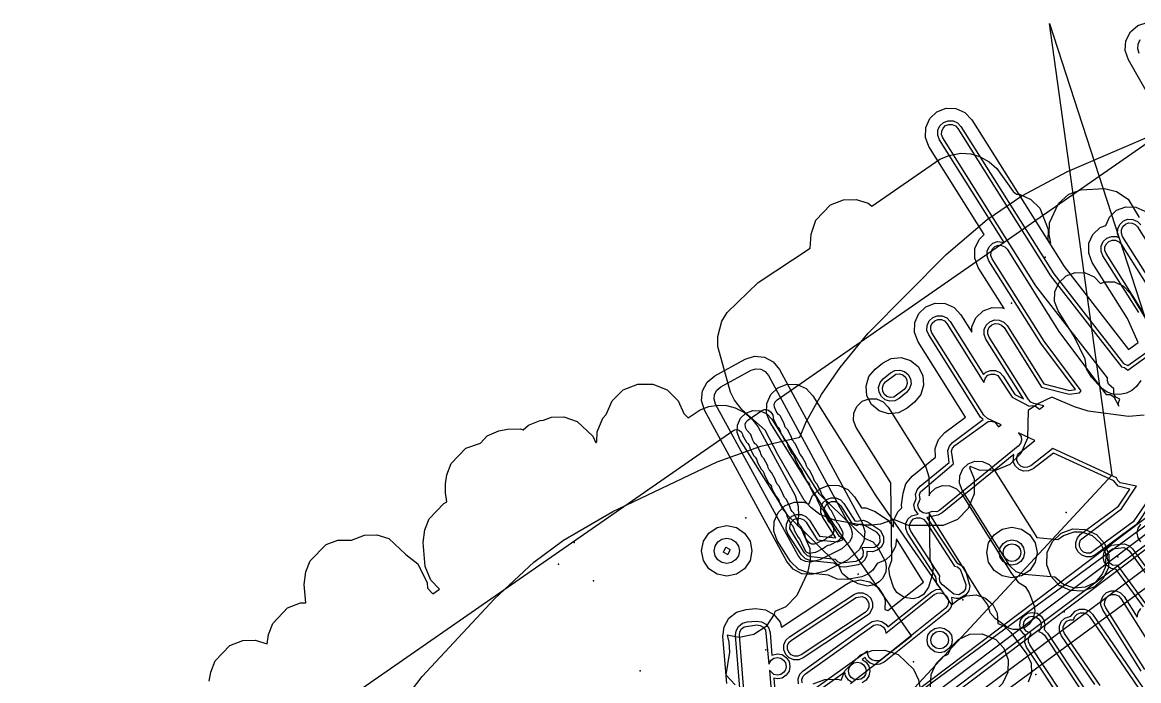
# Model space of a CAD drawing. Header units: metres. Extents: x 8738 to 9560, y -8972 to -7699.
# Drawn here: x 9334.1 to 9422.5, y -7816.9 to -7764.8 of the extents above; entities that cross this region are included whole.
import ezdxf

# ---------------------------------------------------------------- set-up
doc = ezdxf.new("R2010")
doc.units = ezdxf.units.M
for name, color, linetype in [('AI_GREENING_EXCLUSIONS', 1, 'Continuous'), ('AI_GREENING_LAWN', 82, 'Continuous'), ('AI_GREENING_REJECTED', 6, 'Continuous')]:
    doc.layers.add(name, color=color, linetype=linetype)

msp = doc.modelspace()

# ---------------------------------------------------------------- linework, layer by layer
at = {"layer": 'AI_GREENING_EXCLUSIONS'}
for points in [[(9427.791, -7802.943), (9421.407, -7807.764), (9395.87, -7827.048), (9420.413, -7800.619), (9415.448, -7764.895), (9427.791, -7802.943)], [(9391.341, -7791.468), (9392.087, -7791.236), (9392.866, -7791.308), (9393.557, -7791.673), (9394.056, -7792.276), (9400.575, -7804.358), (9400.805, -7805.104), (9400.731, -7805.881), (9400.366, -7806.57), (9399.446, -7807.368), (9397.709, -7808.256), (9396.615, -7808.527), (9395.837, -7808.456), (9395.147, -7808.093), (9394.647, -7807.493), (9388.123, -7795.494), (9387.891, -7794.749), (9387.962, -7793.972), (9388.325, -7793.281), (9388.925, -7792.782), (9391.341, -7791.468)], [(9402.907, -7791.408), (9403.684, -7791.334), (9404.43, -7791.562), (9405.032, -7792.059), (9405.398, -7792.748), (9405.472, -7793.525), (9405.244, -7794.271), (9404.747, -7794.873), (9404.166, -7795.347), (9403.477, -7795.714), (9402.7, -7795.788), (9401.954, -7795.56), (9401.352, -7795.063), (9400.986, -7794.374), (9400.912, -7793.597), (9401.14, -7792.851), (9401.637, -7792.249), (9402.218, -7791.775), (9402.907, -7791.408)], [(9392.581, -7792.267), (9392.927, -7792.449), (9393.176, -7792.751), (9399.695, -7804.833), (9399.81, -7805.206), (9399.773, -7805.594), (9399.591, -7805.939), (9398.991, -7806.478), (9397.254, -7807.365), (9396.509, -7807.532), (9396.121, -7807.497), (9395.775, -7807.316), (9395.526, -7807.016), (9389.001, -7795.017), (9388.886, -7794.644), (9388.921, -7794.256), (9389.102, -7793.91), (9389.402, -7793.66), (9391.818, -7792.347), (9392.192, -7792.231), (9392.581, -7792.267)], [(9403.583, -7792.329), (9403.956, -7792.443), (9404.257, -7792.691), (9404.44, -7793.036), (9404.477, -7793.424), (9404.363, -7793.797), (9404.115, -7794.098), (9403.534, -7794.573), (9403.189, -7794.756), (9402.801, -7794.793), (9402.428, -7794.679), (9402.127, -7794.431), (9401.944, -7794.086), (9401.907, -7793.698), (9402.021, -7793.325), (9402.269, -7793.024), (9402.85, -7792.549), (9403.195, -7792.366), (9403.583, -7792.329)], [(9404.025, -7792.881), (9404.153, -7793.122), (9404.179, -7793.394), (9404.099, -7793.655), (9403.925, -7793.866), (9403.103, -7794.469), (9402.831, -7794.495), (9402.57, -7794.415), (9402.359, -7794.241), (9402.231, -7794), (9402.205, -7793.728), (9402.285, -7793.467), (9402.459, -7793.256), (9403.281, -7792.653), (9403.553, -7792.627), (9403.814, -7792.707), (9404.025, -7792.881)], [(9411.125, -7812.001), (9410.74, -7811.561), (9410.558, -7810.921), (9409.933, -7810.081), (9405.915, -7803.668), (9405.961, -7807.34), (9406.213, -7807.996), (9406.158, -7808.579), (9405.867, -7809.526), (9405.456, -7810.092), (9405.072, -7810.331), (9404.634, -7810.444), (9403.924, -7810.345), (9403.341, -7809.928), (9403.095, -7809.526), (9402.795, -7808.621), (9402.725, -7808.039), (9402.961, -7807.377), (9402.885, -7801.249), (9400.13, -7796.872), (9399.921, -7796.326), (9399.937, -7795.741), (9400.175, -7795.206), (9400.6, -7794.804), (9401.147, -7794.595), (9401.732, -7794.611), (9402.267, -7794.849), (9402.669, -7795.274), (9405.649, -7800.009), (9405.88, -7800.789), (9405.898, -7802.29), (9405.991, -7802.082), (9406.416, -7801.679), (9406.963, -7801.47), (9407.548, -7801.486), (9408.082, -7801.725), (9408.485, -7802.15), (9412.439, -7808.43), (9412.956, -7809.118), (9413.52, -7809.471), (9413.836, -7809.964), (9414.233, -7811.007), (9414.28, -7811.41), (9414.155, -7811.981), (9413.841, -7812.442), (9413.529, -7812.681), (9412.975, -7812.868), (9412.57, -7812.866), (9412.18, -7812.756), (9411.125, -7812.001)], [(9390.712, -7797.27), (9390.728, -7796.685), (9390.966, -7796.15), (9391.391, -7795.748), (9391.938, -7795.539), (9392.523, -7795.555), (9393.057, -7795.793), (9393.46, -7796.218), (9397.166, -7802.106), (9400.839, -7805.675), (9401.451, -7805.937), (9401.839, -7806.375), (9402.454, -7807.516), (9402.515, -7807.917), (9402.466, -7808.319), (9402.21, -7808.845), (9401.956, -7809.106), (9401.589, -7809.324), (9401.026, -7809.436), (9400.296, -7809.254), (9399.476, -7808.806), (9399.027, -7808.431), (9398.748, -7807.827), (9394.723, -7803.856), (9390.921, -7797.816), (9390.712, -7797.27)], [(9419.053, -7809.141), (9418.273, -7809.528), (9417.387, -7809.587), (9416.554, -7809.302), (9415.865, -7808.724), (9413.449, -7808.528), (9412.792, -7808.316), (9412.301, -7807.832), (9408.521, -7801.828), (9408.312, -7801.282), (9408.328, -7800.697), (9408.567, -7800.162), (9408.992, -7799.76), (9409.538, -7799.551), (9410.123, -7799.567), (9410.658, -7799.805), (9411.06, -7800.23), (9414.44, -7805.599), (9416.108, -7805.734), (9416.554, -7805.432), (9417.387, -7805.147), (9417.981, -7805.147), (9418.814, -7805.432), (9419.458, -7805.998), (9419.845, -7806.778), (9419.904, -7807.07), (9419.845, -7807.956), (9419.619, -7808.497), (9419.053, -7809.141)], [(9397.49, -7802.848), (9397.773, -7802.58), (9398.138, -7802.44), (9398.528, -7802.451), (9398.884, -7802.61), (9399.152, -7802.893), (9400.013, -7804.26), (9400.161, -7804.306), (9400.721, -7804.226), (9401.084, -7804.369), (9402.035, -7805.008), (9402.305, -7805.503), (9402.283, -7806.012), (9402.097, -7806.355), (9401.794, -7806.6), (9401.42, -7806.711), (9400.986, -7806.705), (9400.974, -7807.011), (9400.814, -7807.367), (9400.53, -7807.634), (9400.284, -7807.745), (9399.244, -7807.926), (9398.854, -7807.914), (9398.371, -7807.62), (9396.529, -7807.425), (9396.105, -7807.279), (9395.788, -7806.963), (9394.731, -7805.284), (9394.591, -7804.92), (9394.602, -7804.53), (9394.761, -7804.173), (9395.044, -7803.905), (9395.409, -7803.766), (9395.799, -7803.776), (9396.155, -7803.935), (9396.423, -7804.219), (9397.222, -7805.487), (9398.507, -7805.623), (9397.46, -7803.959), (9397.32, -7803.594), (9397.331, -7803.204), (9397.49, -7802.848)], [(9397.735, -7803.021), (9397.933, -7802.833), (9398.188, -7802.736), (9398.461, -7802.743), (9398.711, -7802.855), (9398.899, -7803.053), (9399.818, -7804.513), (9400.17, -7804.623), (9400.394, -7804.525), (9400.667, -7804.521), (9401.707, -7805.127), (9401.982, -7805.467), (9401.997, -7805.923), (9401.823, -7806.21), (9401.576, -7806.37), (9400.573, -7806.393), (9400.69, -7806.671), (9400.647, -7807.054), (9400.44, -7807.33), (9400.115, -7807.476), (9398.921, -7807.622), (9398.672, -7807.51), (9398.505, -7807.332), (9396.561, -7807.127), (9396.264, -7807.025), (9396.042, -7806.803), (9394.887, -7804.869), (9394.895, -7804.596), (9395.006, -7804.347), (9395.204, -7804.159), (9395.459, -7804.061), (9395.732, -7804.069), (9395.982, -7804.18), (9396.17, -7804.378), (9397.046, -7805.77), (9398.652, -7805.94), (9399.103, -7805.747), (9398.771, -7805.478), (9397.616, -7803.544), (9397.624, -7803.271), (9397.735, -7803.021)], [(9404.366, -7804.556), (9404.477, -7804.307), (9404.675, -7804.119), (9404.931, -7804.021), (9405.204, -7804.029), (9405.453, -7804.14), (9405.641, -7804.338), (9407.913, -7807.853), (9408.148, -7807.919), (9408.363, -7808.088), (9408.806, -7809.297), (9408.783, -7809.653), (9408.614, -7809.926), (9408.253, -7810.118), (9407.851, -7810.078), (9406.955, -7809.347), (9406.787, -7809.131), (9406.715, -7808.868), (9406.746, -7808.626), (9404.456, -7805.084), (9404.358, -7804.829), (9404.366, -7804.556)], [(9389.88, -7808.646), (9389.115, -7808.494), (9388.466, -7808.06), (9388.032, -7807.411), (9387.88, -7806.646), (9388.032, -7805.881), (9388.466, -7805.232), (9389.115, -7804.798), (9389.88, -7804.646), (9390.645, -7804.798), (9391.294, -7805.232), (9391.728, -7805.881), (9391.88, -7806.646), (9391.728, -7807.411), (9391.294, -7808.06), (9390.645, -7808.494), (9389.88, -7808.646)], [(9412.465, -7808.776), (9411.7, -7808.624), (9411.051, -7808.19), (9410.617, -7807.541), (9410.465, -7806.776), (9410.617, -7806.011), (9411.051, -7805.362), (9411.7, -7804.928), (9412.465, -7804.776), (9413.23, -7804.928), (9413.879, -7805.362), (9414.313, -7806.011), (9414.465, -7806.776), (9414.313, -7807.541), (9413.879, -7808.19), (9413.23, -7808.624), (9412.465, -7808.776)], [(9417.288, -7804.907), (9418.274, -7804.946), (9419.156, -7805.355), (9419.803, -7806.054), (9420.144, -7806.971), (9420.105, -7807.957), (9419.696, -7808.839), (9418.997, -7809.486), (9418.08, -7809.827), (9417.094, -7809.788), (9416.212, -7809.379), (9415.565, -7808.68), (9415.224, -7807.763), (9415.263, -7806.777), (9415.672, -7805.895), (9416.371, -7805.248), (9417.288, -7804.907)], [(9389.497, -7807.57), (9389.173, -7807.353), (9388.956, -7807.029), (9388.88, -7806.646), (9388.956, -7806.263), (9389.173, -7805.939), (9389.497, -7805.722), (9389.88, -7805.646), (9390.263, -7805.722), (9390.587, -7805.939), (9390.804, -7806.263), (9390.88, -7806.646), (9390.804, -7807.029), (9390.587, -7807.353), (9390.263, -7807.57), (9389.88, -7807.646), (9389.497, -7807.57)], [(9412.082, -7807.7), (9411.758, -7807.483), (9411.541, -7807.159), (9411.465, -7806.776), (9411.541, -7806.393), (9411.758, -7806.069), (9412.082, -7805.852), (9412.465, -7805.776), (9412.848, -7805.852), (9413.172, -7806.069), (9413.389, -7806.393), (9413.465, -7806.776), (9413.389, -7807.159), (9413.172, -7807.483), (9412.848, -7807.7), (9412.465, -7807.776), (9412.082, -7807.7)], [(9411.97, -7807.271), (9411.818, -7807.044), (9411.765, -7806.776), (9411.818, -7806.508), (9411.97, -7806.281), (9412.197, -7806.129), (9412.465, -7806.076), (9412.733, -7806.129), (9412.96, -7806.281), (9413.112, -7806.508), (9413.165, -7806.776), (9413.112, -7807.044), (9412.96, -7807.271), (9412.733, -7807.423), (9412.465, -7807.476), (9412.197, -7807.423), (9411.97, -7807.271)], [(9395.576, -7815.269), (9395.185, -7815.266), (9394.826, -7815.115), (9394.552, -7814.837), (9394.405, -7814.476), (9394.408, -7814.085), (9394.559, -7813.726), (9394.837, -7813.452), (9399.99, -7810.08), (9400.263, -7809.969), (9400.654, -7809.972), (9401.013, -7810.123), (9401.287, -7810.401), (9401.434, -7810.762), (9401.431, -7811.153), (9401.159, -7811.658), (9395.937, -7815.122), (9395.576, -7815.269)], [(9395.246, -7814.973), (9394.994, -7814.866), (9394.802, -7814.672), (9394.7, -7814.419), (9394.701, -7814.146), (9394.808, -7813.894), (9395.002, -7813.702), (9400.129, -7810.341), (9400.593, -7810.265), (9400.845, -7810.372), (9401.037, -7810.566), (9401.139, -7810.819), (9401.138, -7811.092), (9401.031, -7811.344), (9400.837, -7811.536), (9395.772, -7814.872), (9395.519, -7814.974), (9395.246, -7814.973)], [(9406.741, -7814.706), (9406.358, -7814.63), (9406.034, -7814.413), (9405.817, -7814.089), (9405.741, -7813.706), (9405.817, -7813.323), (9406.034, -7812.999), (9406.358, -7812.782), (9406.741, -7812.706), (9407.124, -7812.782), (9407.448, -7812.999), (9407.665, -7813.323), (9407.741, -7813.706), (9407.665, -7814.089), (9407.448, -7814.413), (9407.124, -7814.63), (9406.741, -7814.706)], [(9407.704, -7814.197), (9408.244, -7813.657), (9409.126, -7813.248), (9410.112, -7813.209), (9411.188, -7813.657), (9411.835, -7814.356), (9412.176, -7815.273), (9412.137, -7816.259), (9411.728, -7817.141), (9411.188, -7817.681), (9410.787, -7817.889), (9410.489, -7818.505), (9409.79, -7819.152), (9408.873, -7819.493), (9408.081, -7819.493), (9407.164, -7819.152), (9406.358, -7818.346), (9406.017, -7817.429), (9406.056, -7816.443), (9406.465, -7815.561), (9407.005, -7815.021), (9407.406, -7814.813), (9407.704, -7814.197)], [(9406.473, -7814.353), (9406.246, -7814.201), (9406.094, -7813.974), (9406.041, -7813.706), (9406.094, -7813.438), (9406.246, -7813.211), (9406.473, -7813.059), (9406.741, -7813.006), (9407.009, -7813.059), (9407.236, -7813.211), (9407.388, -7813.438), (9407.441, -7813.706), (9407.388, -7813.974), (9407.236, -7814.201), (9407.009, -7814.353), (9406.741, -7814.406), (9406.473, -7814.353)], [(9399.95, -7816.815), (9399.723, -7816.663), (9399.571, -7816.436), (9399.518, -7816.168), (9399.571, -7815.9), (9399.723, -7815.673), (9399.95, -7815.521), (9400.218, -7815.468), (9400.486, -7815.521), (9400.713, -7815.673), (9400.865, -7815.9), (9400.918, -7816.168), (9400.865, -7816.436), (9400.713, -7816.663), (9400.486, -7816.815), (9400.218, -7816.868), (9399.95, -7816.815)]]:
    msp.add_lwpolyline(points, close=True, dxfattribs=at)
for points in [[(9424.729, -7773.09), (9421.682, -7767.772), (9421.435, -7767.032), (9421.49, -7766.253), (9421.839, -7765.555), (9422.428, -7765.044), (9423.168, -7764.797)], [(9422.551, -7767.276), (9422.427, -7766.906), (9422.455, -7766.517), (9422.629, -7766.168)], [(9389.884, -7817.149), (9389.583, -7813.432), (9389.673, -7812.657), (9390.052, -7811.975), (9390.664, -7811.491), (9391.414, -7811.277), (9392.162, -7811.216), (9392.937, -7811.306), (9393.619, -7811.686), (9394.104, -7812.297), (9394.215, -7812.688), (9399.352, -7809.281), (9399.687, -7809.103), (9400.452, -7808.951), (9401.217, -7809.103), (9401.866, -7809.537), (9402.3, -7810.186), (9402.416, -7810.574), (9402.411, -7811.293), (9402.634, -7811.376), (9405.462, -7809.118), (9403.323, -7805.692), (9403.238, -7806.308), (9402.866, -7806.994), (9402.467, -7807.359), (9401.784, -7807.656), (9401.437, -7808.177), (9401.06, -7808.482), (9400.567, -7808.704), (9399.409, -7808.913), (9398.629, -7808.889), (9397.943, -7808.58), (9396.424, -7808.419), (9395.577, -7808.128), (9394.942, -7807.496), (9393.885, -7805.817), (9393.606, -7805.088), (9393.627, -7804.308), (9393.945, -7803.595), (9394.512, -7803.059), (9395.241, -7802.78), (9396.021, -7802.801), (9396.368, -7802.956), (9396.674, -7802.27), (9397.241, -7801.733), (9397.97, -7801.454), (9398.75, -7801.476), (9399.462, -7801.794), (9399.999, -7802.36), (9400.557, -7803.247), (9400.899, -7803.242), (9401.625, -7803.528), (9402.607, -7804.177), (9403.085, -7804.767), (9403.098, -7804.268), (9403.416, -7803.555), (9403.755, -7803.235), (9403.707, -7802.996), (9403.843, -7802.088), (9404.071, -7801.342), (9404.568, -7800.74), (9406.408, -7799.238), (9406.388, -7798.539), (9406.652, -7797.825), (9407.163, -7797.262), (9408.784, -7796.048), (9405.028, -7790.081), (9404.749, -7789.352), (9404.77, -7788.572), (9405.088, -7787.859), (9405.655, -7787.323), (9406.384, -7787.044), (9407.164, -7787.065), (9407.877, -7787.383), (9408.413, -7787.95), (9409.281, -7789.329), (9409.293, -7788.901), (9409.611, -7788.189), (9410.178, -7787.652), (9410.907, -7787.373), (9411.687, -7787.395), (9411.85, -7787.467), (9409.796, -7784.205), (9409.517, -7783.476), (9409.538, -7782.696), (9409.857, -7781.983), (9410.27, -7781.592), (9405.891, -7774.636), (9405.612, -7773.907), (9405.633, -7773.127), (9405.951, -7772.414), (9406.518, -7771.878), (9407.247, -7771.599), (9408.027, -7771.62), (9408.739, -7771.938), (9409.276, -7772.505), (9416.593, -7784.128), (9421.702, -7790.695), (9422.468, -7790.145), (9421.62, -7788.251), (9418.821, -7783.804), (9418.542, -7783.075), (9418.564, -7782.295), (9418.882, -7781.583), (9419.448, -7781.046), (9419.893, -7780.876), (9420.188, -7780.214), (9420.755, -7779.677), (9421.484, -7779.398), (9422.264, -7779.42), (9422.976, -7779.738)], [(9395.553, -7817.174), (9395.54, -7816.784), (9395.678, -7816.419), (9395.944, -7816.134), (9401.009, -7812.503), (9401.404, -7812.245), (9401.787, -7812.169), (9402.17, -7812.245), (9402.494, -7812.462), (9402.627, -7812.661), (9406.117, -7809.875), (9406.464, -7809.695), (9406.864, -7809.666), (9406.519, -7809.265), (9406.439, -7808.706), (9404.202, -7805.244), (9404.063, -7804.879), (9404.073, -7804.489), (9404.232, -7804.133), (9404.516, -7803.865), (9405.04, -7803.73), (9404.783, -7803.379), (9404.707, -7802.996), (9404.867, -7802.488), (9404.838, -7802.189), (9404.952, -7801.816), (9405.2, -7801.515), (9407.495, -7799.642), (9407.375, -7798.701), (9407.507, -7798.344), (9407.762, -7798.062), (9410.189, -7796.254), (9409.98, -7796.071), (9405.874, -7789.548), (9405.735, -7789.184), (9405.745, -7788.794), (9405.904, -7788.437), (9406.188, -7788.169), (9406.552, -7788.03), (9406.942, -7788.04), (9407.299, -7788.199), (9407.567, -7788.483), (9410.206, -7792.675), (9410.401, -7792.491), (9410.765, -7792.351), (9411.155, -7792.362), (9411.511, -7792.521), (9411.78, -7792.804), (9412.694, -7794.257), (9413.383, -7794.62), (9410.397, -7789.877), (9410.258, -7789.513), (9410.268, -7789.123), (9410.427, -7788.767), (9410.711, -7788.498), (9411.075, -7788.359), (9411.465, -7788.37), (9411.821, -7788.529), (9412.09, -7788.812), (9414.991, -7793.422), (9417.024, -7793.936), (9417.495, -7793.872), (9414.756, -7790.207), (9410.642, -7783.672), (9410.503, -7783.308), (9410.514, -7782.918), (9410.673, -7782.561), (9410.956, -7782.293), (9411.32, -7782.154), (9411.851, -7782.227), (9406.737, -7774.103), (9406.597, -7773.738), (9406.608, -7773.348), (9406.767, -7772.992), (9407.051, -7772.724), (9407.415, -7772.584), (9407.805, -7772.595), (9408.161, -7772.754), (9408.43, -7773.037), (9415.773, -7784.703), (9421.308, -7791.817), (9421.652, -7791.963), (9423.714, -7790.481)], [(9363.801, -7819.142), (9365.776, -7816.594), (9371.478, -7810.433), (9374.616, -7807.54), (9376.962, -7805.798), (9380.85, -7803.523), (9389.127, -7799.594), (9392.581, -7798.359), (9395.664, -7797.634), (9396.178, -7796.424), (9397.387, -7794.265), (9398.865, -7792.117), (9401.092, -7789.418), (9407.259, -7783.19), (9410.499, -7780.411), (9413.256, -7778.543), (9416.873, -7776.62), (9425.285, -7772.989)], [(9424.439, -7800.879), (9422.063, -7804.358), (9418.672, -7806.815), (9418.399, -7806.829), (9418.142, -7806.738), (9417.939, -7806.555), (9417.822, -7806.308), (9417.808, -7806.035), (9417.9, -7805.778), (9421.13, -7803.307), (9422.326, -7801.519), (9421.044, -7801.268), (9420.844, -7801.082), (9420.742, -7800.86), (9415.693, -7798.542), (9413.954, -7799.899), (9413.707, -7800.017), (9413.435, -7800.031), (9413.177, -7799.94), (9412.974, -7799.758), (9412.856, -7799.512), (9412.841, -7799.239), (9412.932, -7798.981), (9414.289, -7797.898), (9412.993, -7797.303), (9413.188, -7797.599), (9413.214, -7797.871), (9413.134, -7798.132), (9412.96, -7798.343), (9406.75, -7803.413), (9406.509, -7803.541), (9406.135, -7803.536), (9405.707, -7803.696), (9405.439, -7803.643), (9405.212, -7803.491), (9405.06, -7803.264), (9405.007, -7802.996), (9405.187, -7802.538), (9405.136, -7802.219), (9405.216, -7801.958), (9407.834, -7799.752), (9407.671, -7798.749), (9407.763, -7798.5), (9407.942, -7798.303), (9410.583, -7796.391), (9410.856, -7796.377), (9411.113, -7796.467), (9411.406, -7796.836), (9411.614, -7796.67), (9410.535, -7796.174), (9410.234, -7795.911), (9406.128, -7789.388), (9406.031, -7789.133), (9406.038, -7788.86), (9406.149, -7788.611), (9406.348, -7788.423), (9406.603, -7788.325), (9406.876, -7788.333), (9407.125, -7788.444), (9407.313, -7788.642), (9410.247, -7793.304), (9410.362, -7792.932), (9410.561, -7792.745), (9410.816, -7792.647), (9411.089, -7792.654), (9411.338, -7792.766), (9412.483, -7794.485), (9413.815, -7795.188), (9414.053, -7795.134), (9414.323, -7795.179), (9414.652, -7795.417), (9414.978, -7795.172), (9414.186, -7794.972), (9413.947, -7794.859), (9413.766, -7794.666), (9410.651, -7789.718), (9410.553, -7789.463), (9410.561, -7789.19), (9410.672, -7788.94), (9410.87, -7788.752), (9411.125, -7788.655), (9411.399, -7788.662), (9411.648, -7788.774), (9411.836, -7788.972), (9414.801, -7793.683), (9417.007, -7794.242), (9417.824, -7794.13), (9417.953, -7793.984), (9415.01, -7790.047), (9410.896, -7783.512), (9410.799, -7783.257), (9410.806, -7782.984), (9410.917, -7782.735), (9411.116, -7782.547), (9411.371, -7782.449), (9411.644, -7782.457), (9411.893, -7782.568), (9412.081, -7782.766), (9416.18, -7789.278), (9419.796, -7794.109), (9419.923, -7794.257), (9420.234, -7794.262), (9420.544, -7794.439), (9420.921, -7795.19), (9420.884, -7795.006), (9421.008, -7794.633), (9420.694, -7794.464), (9420.542, -7794.237), (9420.52, -7793.814), (9420.109, -7793.443), (9420.018, -7793.186), (9420.03, -7792.942), (9414.361, -7785.651), (9406.991, -7773.943), (9406.893, -7773.688), (9406.901, -7773.415), (9407.012, -7773.165), (9407.21, -7772.978), (9407.465, -7772.88), (9407.738, -7772.888), (9407.988, -7772.999), (9408.176, -7773.197), (9415.527, -7784.876), (9421.135, -7792.082), (9421.374, -7792.13), (9421.64, -7792.341), (9424.088, -7790.581)], [(9422.928, -7795.9), (9421.689, -7796.011), (9418.495, -7795.58), (9417.426, -7795.245), (9415.633, -7794.472), (9414.557, -7794.978), (9413.741, -7795.528), (9413.696, -7797.716), (9413.181, -7798.948), (9412.304, -7799.803), (9411.22, -7800.256), (9409.951, -7800.273), (9409.167, -7799.962), (9409.1, -7800.034), (9409.468, -7800.948), (9409.468, -7802.136), (9409, -7803.289), (9408.151, -7804.157), (9407.011, -7804.649), (9404.285, -7804.641), (9403.105, -7804.155), (9402.057, -7804.525), (9401.341, -7804.622), (9400.6, -7804.61), (9398.413, -7804.213), (9397.256, -7803.756), (9396.542, -7803.205), (9396.004, -7802.624), (9393.914, -7799.018), (9392.931, -7797.075), (9391.072, -7795.442), (9390.508, -7794.715), (9390.175, -7794.073), (9389.175, -7790.471), (9389.17, -7789.68), (9389.503, -7788.451), (9389.91, -7787.774), (9392.359, -7785.397), (9396.485, -7782.677), (9396.556, -7781.57), (9396.945, -7780.472), (9398.105, -7779.25), (9399.135, -7778.843), (9400.13, -7778.816), (9401.078, -7779.116), (9401.379, -7779.357), (9406.756, -7775.622), (9407.492, -7775.331), (9408.423, -7775.162), (9408.423, -7775.162), (9409.197, -7775.211), (9409.884, -7775.42), (9410.67, -7775.843), (9411.263, -7776.366), (9412.566, -7778.198), (9412.824, -7778.39), (9413.059, -7778.414), (9413.961, -7778.832), (9414.678, -7779.522), (9415.328, -7781.195), (9415.299, -7782.036), (9415.535, -7782.29), (9415.414, -7781.605), (9415.446, -7780.666), (9416.139, -7779.13), (9416.977, -7778.406), (9417.907, -7778.053), (9419.791, -7777.945), (9420.756, -7778.186), (9421.673, -7778.807), (9422.541, -7780.251)], [(9422.504, -7787.778), (9419.668, -7783.272), (9419.528, -7782.907), (9419.539, -7782.517), (9419.698, -7782.161), (9419.981, -7781.893), (9420.346, -7781.753), (9420.736, -7781.764), (9420.959, -7781.864), (9420.835, -7781.538), (9420.845, -7781.148), (9421.004, -7780.792), (9421.288, -7780.523), (9421.652, -7780.384), (9422.042, -7780.395), (9422.398, -7780.554), (9422.667, -7780.837)], [(9425.382, -7788.342), (9421.228, -7781.743), (9421.13, -7781.488), (9421.138, -7781.215), (9421.249, -7780.965), (9421.448, -7780.777), (9421.703, -7780.68), (9421.976, -7780.687), (9422.225, -7780.799), (9422.413, -7780.997), (9426.629, -7787.695)], [(9422.769, -7787.636), (9419.921, -7783.112), (9419.824, -7782.857), (9419.831, -7782.584), (9419.943, -7782.334), (9420.141, -7782.146), (9420.396, -7782.049), (9420.669, -7782.056), (9420.918, -7782.168), (9421.106, -7782.366), (9423.98, -7786.932)], [(9422.681, -7793.156), (9422.332, -7793.641), (9421.969, -7793.957), (9421.532, -7794.168), (9421.002, -7794.273), (9420.464, -7794.231), (9420.005, -7794.072), (9419.556, -7793.771), (9418.767, -7792.898), (9418.767, -7792.898), (9418.375, -7792.223), (9418.275, -7791.478), (9417.398, -7789.67), (9416.119, -7787.637), (9415.84, -7786.909), (9415.862, -7786.129), (9416.18, -7785.416), (9416.746, -7784.879), (9417.475, -7784.601), (9418.255, -7784.622), (9418.968, -7784.94), (9419.466, -7785.466), (9419.808, -7785.335), (9420.588, -7785.356), (9421.3, -7785.674), (9421.837, -7786.241), (9423.774, -7789.455)], [(9348.909, -7816.964), (9349.026, -7816.237), (9349.365, -7815.362), (9350.526, -7814.14), (9351.556, -7813.733), (9352.55, -7813.706), (9353.483, -7814.002), (9353.601, -7813.262), (9353.94, -7812.387), (9355.1, -7811.165), (9356.13, -7810.758), (9356.56, -7810.746), (9356.431, -7809.295), (9356.561, -7808.298), (9356.9, -7807.422), (9358.16, -7806.143), (9359.091, -7805.793), (9360.18, -7805.797), (9361.186, -7805.403), (9362.18, -7805.377), (9363.128, -7805.677), (9364.477, -7806.927), (9365.421, -7807.662), (9366.151, -7809.18), (9366.187, -7809.599), (9366.608, -7810.055), (9367.144, -7809.685), (9366.444, -7808.964), (9365.991, -7807.88), (9365.846, -7805.98), (9365.975, -7804.982), (9366.314, -7804.107), (9367.475, -7802.885), (9367.715, -7802.775), (9367.603, -7802.057), (9367.604, -7801.339), (9367.721, -7800.612), (9368.06, -7799.737), (9369.22, -7798.515), (9370.385, -7798.104), (9370.914, -7797.53), (9371.825, -7797.129), (9372.515, -7796.998), (9373.51, -7796.971), (9373.758, -7797.05), (9374.174, -7796.689), (9375.097, -7796.318), (9375.364, -7796.305), (9375.996, -7796.068), (9376.99, -7796.041), (9378.04, -7796.393), (9379.264, -7797.552), (9379.518, -7798.096), (9379.6, -7798.01), (9379.614, -7797.21), (9380.067, -7796.127), (9380.339, -7795.836), (9380.807, -7794.754), (9381.674, -7793.905), (9382.828, -7793.437), (9384.015, -7793.437), (9385.169, -7793.905), (9386.036, -7794.754), (9386.472, -7795.76), (9386.821, -7796.117), (9387.778, -7795.468), (9388.45, -7795.213), (9389.228, -7795.107), (9389.861, -7795.147), (9390.554, -7795.317), (9391.288, -7795.7), (9391.831, -7796.177), (9392.351, -7796.798), (9395.309, -7802.273), (9395.527, -7803.108), (9395.561, -7803.873), (9395.457, -7804.611), (9395.781, -7804.91), (9396.462, -7806.452), (9396.487, -7807.39), (9396.273, -7808.373), (9395.442, -7810.185), (9394.558, -7811.078), (9393.683, -7811.452), (9393.644, -7811.65), (9392.994, -7812.623), (9392.02, -7813.273), (9390.872, -7813.502), (9389.918, -7813.312), (9390.055, -7813.879), (9390.089, -7814.658), (9389.819, -7816.46), (9390.544, -7817.263)], [(9399.676, -7817.136), (9404.508, -7813.372), (9398.362, -7804.519), (9393.309, -7796.494), (9393.03, -7795.766), (9393.051, -7794.985), (9393.369, -7794.273), (9393.936, -7793.736), (9394.665, -7793.457), (9395.445, -7793.479), (9396.157, -7793.797), (9396.694, -7794.363), (9401.674, -7802.275), (9407.669, -7810.911), (9408.143, -7810.542), (9408.84, -7810.192), (9409.618, -7810.136), (9410.359, -7810.381), (9410.949, -7810.892), (9411.299, -7811.589), (9411.346, -7812.399), (9411.81, -7812.569), (9412.383, -7813.098), (9413.647, -7814.832), (9413.974, -7815.541), (9414.006, -7816.32), (9413.737, -7817.053)], [(9424.027, -7802.034), (9422.476, -7804.353), (9422.242, -7804.599), (9419.098, -7806.939), (9418.745, -7807.106), (9418.356, -7807.126), (9417.988, -7806.995), (9417.699, -7806.734), (9417.531, -7806.381), (9417.511, -7805.992), (9417.642, -7805.624), (9417.904, -7805.335), (9420.909, -7803.097), (9421.811, -7801.749), (9420.886, -7801.523), (9420.523, -7801.09), (9415.762, -7798.904), (9414.134, -7800.139), (9413.782, -7800.307), (9413.392, -7800.328), (9413.024, -7800.199), (9412.734, -7799.938), (9412.565, -7799.586), (9412.607, -7799.018), (9406.94, -7803.645), (9406.595, -7803.828), (9405.72, -7803.994), (9408.107, -7807.601), (9408.591, -7807.893), (9408.782, -7808.234), (9409.119, -7809.431), (9409.043, -7809.814), (9408.826, -7810.138), (9408.31, -7810.413), (9408.04, -7810.428), (9407.674, -7810.324), (9407.735, -7810.767), (9407.617, -7811.139), (9407.365, -7811.437), (9402.342, -7815.448), (9401.995, -7815.628), (9401.607, -7815.661), (9401.235, -7815.543), (9400.937, -7815.291), (9400.833, -7815.091), (9400.61, -7815.25), (9400.925, -7815.461), (9401.142, -7815.785), (9401.218, -7816.168), (9401.142, -7816.551), (9400.925, -7816.875), (9400.601, -7817.092)], [(9391.502, -7827.84), (9428.723, -7799.764)], [(9392.102, -7828.64), (9429.904, -7800.137)], [(9393.817, -7826.132), (9424.276, -7803.709)], [(9393.817, -7826.132), (9424.276, -7803.709)], [(9422.663, -7805.938), (9422.446, -7805.614), (9422.37, -7805.231), (9422.446, -7804.848), (9422.663, -7804.524)], [(9422.869, -7811.075), (9420.727, -7808.121), (9420.317, -7808.05), (9419.993, -7807.833), (9419.776, -7807.509), (9419.7, -7807.126), (9419.776, -7806.743), (9419.993, -7806.419), (9420.317, -7806.202), (9421.363, -7806.089), (9421.729, -7806.225), (9422.016, -7806.49), (9424.243, -7809.562)], [(9427.307, -7806.445), (9396.043, -7829.461)], [(9427.307, -7806.445), (9396.043, -7829.461)], [(9423.348, -7811.224), (9420.861, -7807.794), (9420.432, -7807.773), (9420.205, -7807.621), (9420.053, -7807.394), (9420, -7807.126), (9420.053, -7806.858), (9420.205, -7806.631), (9420.432, -7806.479), (9421.316, -7806.386), (9421.572, -7806.481), (9421.773, -7806.666), (9424.616, -7810.588)], [(9422.704, -7816.176), (9419.648, -7811.321), (9419.508, -7810.957), (9419.519, -7810.567), (9419.678, -7810.211), (9419.961, -7809.942), (9420.325, -7809.803), (9420.716, -7809.813), (9421.072, -7809.973), (9421.34, -7810.256), (9422.374, -7811.899), (9422.446, -7811.537), (9422.663, -7811.213)], [(9395.845, -7817.106), (9395.836, -7816.833), (9395.932, -7816.577), (9396.119, -7816.378), (9401.519, -7812.522), (9401.787, -7812.469), (9402.055, -7812.522), (9402.282, -7812.674), (9402.434, -7812.901), (9402.485, -7813.159), (9406.304, -7810.109), (9406.547, -7809.983), (9406.819, -7809.96), (9406.819, -7809.96), (9407.079, -7810.043), (9407.288, -7810.219), (9407.414, -7810.462), (9407.437, -7810.734), (9407.354, -7810.994), (9407.178, -7811.203), (9402.155, -7815.214), (9401.912, -7815.34), (9401.64, -7815.363), (9401.38, -7815.28), (9401.171, -7815.104), (9401.045, -7814.861), (9401.024, -7814.585), (9396.935, -7817.516)], [(9422.975, -7816.044), (9419.901, -7811.161), (9419.804, -7810.906), (9419.811, -7810.633), (9419.923, -7810.384), (9420.121, -7810.196), (9420.376, -7810.099), (9420.649, -7810.106), (9420.898, -7810.217), (9421.086, -7810.416), (9424.201, -7815.364)], [(9419.786, -7823.55), (9413.62, -7814.259), (9413.472, -7813.898), (9413.544, -7813.337), (9413.37, -7813.221), (9413.153, -7812.897), (9413.077, -7812.514), (9413.153, -7812.131), (9413.37, -7811.807), (9413.694, -7811.59), (9414.077, -7811.514), (9414.46, -7811.59), (9414.784, -7811.807), (9415.001, -7812.131), (9415.077, -7812.514), (9415.005, -7812.874), (9415.286, -7813.153), (9420.87, -7821.567)], [(9419.021, -7817.228), (9416.378, -7813.36), (9416.225, -7813.002), (9416.22, -7812.611), (9416.366, -7812.249), (9416.639, -7811.971), (9417.139, -7811.816), (9417.464, -7811.406), (9417.823, -7811.253), (9418.214, -7811.249), (9418.576, -7811.395), (9418.854, -7811.668), (9423.203, -7818.029)], [(9419.437, -7817.304), (9416.625, -7813.191), (9416.518, -7812.94), (9416.515, -7812.667), (9416.617, -7812.413), (9416.808, -7812.218), (9417.059, -7812.111), (9417.341, -7812.112), (9417.443, -7811.849), (9417.634, -7811.654), (9417.885, -7811.547), (9418.158, -7811.544), (9418.412, -7811.646), (9418.607, -7811.837), (9423.171, -7818.515)], [(9390.918, -7817.522), (9390.58, -7813.351), (9390.624, -7812.964), (9390.814, -7812.623), (9391.12, -7812.38), (9391.495, -7812.274), (9392.243, -7812.213), (9392.63, -7812.258), (9392.971, -7812.448), (9393.214, -7812.754), (9393.32, -7813.129), (9393.463, -7814.89), (9393.887, -7814.787), (9394.27, -7814.863), (9394.594, -7815.08), (9394.811, -7815.404), (9394.887, -7815.787), (9394.811, -7816.17), (9394.594, -7816.494), (9394.27, -7816.711), (9393.887, -7816.787), (9393.613, -7816.732), (9394.12, -7822.989)], [(9391.234, -7817.706), (9390.879, -7813.327), (9390.91, -7813.056), (9391.043, -7812.817), (9391.257, -7812.647), (9392.267, -7812.512), (9392.538, -7812.543), (9392.777, -7812.676), (9392.947, -7812.89), (9393.221, -7815.615), (9393.392, -7815.292), (9393.619, -7815.14), (9393.887, -7815.087), (9394.155, -7815.14), (9394.382, -7815.292), (9394.534, -7815.519), (9394.587, -7815.787), (9394.534, -7816.055), (9394.382, -7816.282), (9394.155, -7816.434), (9393.887, -7816.487), (9393.619, -7816.434), (9393.259, -7816.083), (9393.821, -7823.013)], [(9420.036, -7823.384), (9413.87, -7814.093), (9413.766, -7813.84), (9413.767, -7813.567), (9413.991, -7813.197), (9413.582, -7813.009), (9413.43, -7812.782), (9413.377, -7812.514), (9413.43, -7812.246), (9413.582, -7812.019), (9413.809, -7811.867), (9414.077, -7811.814), (9414.345, -7811.867), (9414.572, -7812.019), (9414.724, -7812.246), (9414.777, -7812.514), (9414.724, -7812.782), (9414.556, -7813.02), (9414.844, -7813.125), (9415.036, -7813.319), (9420.795, -7821.996)], [(9396.729, -7817.177), (9397.66, -7816.827), (9398.654, -7816.8), (9398.931, -7816.888), (9399.219, -7816.155), (9400.478, -7814.876), (9401.409, -7814.526), (9402.403, -7814.499), (9403.453, -7814.851), (9404.677, -7816.01), (9405.063, -7816.866), (9405.245, -7817.855)], [(9399.835, -7817.092), (9399.511, -7816.875), (9399.294, -7816.551), (9399.232, -7816.238), (9397.11, -7817.76)]]:
    msp.add_lwpolyline(points, dxfattribs=at)
at = {"layer": 'AI_GREENING_LAWN'}
for points in [[(9343.818, -7829.443), (9390.353, -7797.129), (9390.528, -7797.052), (9390.72, -7797.046), (9390.899, -7797.113), (9391.04, -7797.242), (9391.122, -7797.414), (9391.141, -7797.486), (9391.44, -7798.034), (9391.555, -7798.153), (9391.659, -7798.312), (9391.674, -7798.387), (9391.681, -7798.385), (9391.726, -7798.562), (9392.026, -7799.111), (9392.141, -7799.229), (9392.245, -7799.388), (9392.26, -7799.464), (9392.266, -7799.462), (9392.312, -7799.639), (9392.611, -7800.187), (9392.726, -7800.306), (9392.83, -7800.465), (9392.845, -7800.54), (9392.851, -7800.539), (9392.897, -7800.715), (9393.197, -7801.264), (9393.312, -7801.382), (9393.415, -7801.541), (9393.43, -7801.617), (9393.437, -7801.615), (9393.482, -7801.792), (9393.782, -7802.34), (9393.897, -7802.459), (9394.001, -7802.618), (9394.016, -7802.693), (9394.022, -7802.692), (9394.068, -7802.869), (9394.367, -7803.417), (9394.482, -7803.536), (9394.586, -7803.695), (9394.601, -7803.77), (9394.608, -7803.768), (9394.653, -7803.945), (9394.953, -7804.494), (9395.064, -7804.609), (9395.192, -7804.844), (9395.229, -7805.001), (9395.538, -7805.57), (9395.65, -7805.686), (9395.778, -7805.92), (9395.815, -7806.078), (9396.155, -7806.695), (9396.178, -7806.725), (9396.21, -7806.747), (9396.372, -7806.822), (9396.407, -7806.832), (9396.444, -7806.832), (9396.871, -7806.76), (9396.943, -7806.736), (9397.546, -7806.428), (9397.665, -7806.319), (9397.902, -7806.198), (9398.061, -7806.165), (9398.685, -7805.841), (9398.751, -7805.793), (9399.049, -7805.481), (9399.073, -7805.445), (9399.082, -7805.403), (9399.089, -7805.26), (9399.06, -7805.132), (9398.752, -7804.562), (9398.64, -7804.446), (9398.513, -7804.21), (9398.478, -7804.053), (9398.17, -7803.483), (9398.058, -7803.367), (9397.931, -7803.131), (9397.896, -7802.975), (9397.6, -7802.425), (9397.477, -7802.29), (9397.482, -7802.285), (9397.427, -7802.232), (9397.35, -7802.058), (9397.314, -7801.897), (9397.018, -7801.346), (9396.895, -7801.211), (9396.9, -7801.207), (9396.845, -7801.153), (9396.769, -7800.979), (9396.732, -7800.818), (9396.436, -7800.268), (9396.313, -7800.133), (9396.318, -7800.128), (9396.263, -7800.075), (9396.187, -7799.901), (9396.15, -7799.74), (9395.854, -7799.189), (9395.731, -7799.054), (9395.736, -7799.05), (9395.681, -7798.996), (9395.605, -7798.822), (9395.568, -7798.661), (9395.273, -7798.111), (9395.149, -7797.976), (9395.154, -7797.971), (9395.099, -7797.918), (9395.023, -7797.744), (9394.986, -7797.582), (9394.691, -7797.032), (9394.567, -7796.897), (9394.572, -7796.893), (9394.517, -7796.839), (9394.441, -7796.665), (9394.404, -7796.504), (9394.109, -7795.954), (9394.027, -7795.865), (9393.982, -7795.835), (9393.864, -7795.726), (9393.786, -7795.585), (9393.675, -7795.271), (9393.648, -7795.057), (9393.714, -7794.852), (9393.861, -7794.693), (9426.033, -7772.353)], [(9430.594, -7800.53), (9334.102, -7873.009)], [(9398.823, -7826.029), (9427.38, -7804.788)]]:
    msp.add_lwpolyline(points, dxfattribs=at)
for points in [[(9394.461, -7797.866), (9394.575, -7797.985), (9394.679, -7798.145), (9394.693, -7798.22), (9394.7, -7798.218), (9394.745, -7798.395), (9395.042, -7798.945), (9395.154, -7799.06), (9395.281, -7799.296), (9395.317, -7799.453), (9395.624, -7800.023), (9395.736, -7800.139), (9395.863, -7800.375), (9395.898, -7800.531), (9396.194, -7801.081), (9396.317, -7801.216), (9396.315, -7801.218), (9396.356, -7801.256), (9396.434, -7801.4), (9396.443, -7801.454), (9396.445, -7801.454), (9396.49, -7801.631), (9396.788, -7802.18), (9396.899, -7802.296), (9397.027, -7802.531), (9397.062, -7802.688), (9397.37, -7803.258), (9397.482, -7803.374), (9397.609, -7803.61), (9397.644, -7803.767), (9397.94, -7804.317), (9398.021, -7804.406), (9398.063, -7804.434), (9398.184, -7804.545), (9398.261, -7804.69), (9398.327, -7804.882), (9398.353, -7805.058), (9398.316, -7805.233), (9398.22, -7805.383), (9398.077, -7805.49), (9397.79, -7805.634), (9397.669, -7805.744), (9397.435, -7805.864), (9397.274, -7805.898), (9396.964, -7806.061), (9396.798, -7806.114), (9396.625, -7806.108), (9396.464, -7806.042), (9396.336, -7805.926), (9396.188, -7805.736), (9396.11, -7805.593), (9396.083, -7805.432), (9396.083, -7805.38), (9396.053, -7805.264), (9395.753, -7804.715), (9395.642, -7804.6), (9395.513, -7804.365), (9395.477, -7804.208), (9395.168, -7803.639), (9395.052, -7803.52), (9394.949, -7803.361), (9394.934, -7803.286), (9394.928, -7803.287), (9394.882, -7803.11), (9394.582, -7802.562), (9394.471, -7802.447), (9394.343, -7802.211), (9394.306, -7802.055), (9393.997, -7801.486), (9393.885, -7801.37), (9393.757, -7801.134), (9393.721, -7800.978), (9393.424, -7800.429), (9393.3, -7800.294), (9393.305, -7800.29), (9393.25, -7800.237), (9393.173, -7800.063), (9393.136, -7799.902), (9392.826, -7799.332), (9392.714, -7799.217), (9392.586, -7798.981), (9392.551, -7798.825), (9392.253, -7798.276), (9392.172, -7798.187), (9392.141, -7798.167), (9392.013, -7798.046), (9391.935, -7797.888), (9391.826, -7797.515), (9391.776, -7797.422), (9391.48, -7797.081), (9391.372, -7796.87), (9391.36, -7796.818), (9391.352, -7796.619), (9391.423, -7796.434), (9391.561, -7796.29), (9392.661, -7795.526), (9392.833, -7795.45), (9393.022, -7795.442), (9393.2, -7795.506), (9393.341, -7795.63), (9393.446, -7795.765), (9393.524, -7795.909), (9393.551, -7796.071), (9393.551, -7796.122), (9393.581, -7796.238), (9393.879, -7796.788), (9393.993, -7796.907), (9394.097, -7797.066), (9394.111, -7797.141), (9394.118, -7797.14), (9394.163, -7797.317), (9394.461, -7797.866)], [(9390.156, -7806.562), (9390.124, -7806.536), (9389.836, -7806.382), (9389.796, -7806.37), (9389.77, -7806.402), (9389.616, -7806.69), (9389.604, -7806.73), (9389.636, -7806.756), (9389.924, -7806.91), (9389.964, -7806.922), (9389.99, -7806.89), (9390.144, -7806.602), (9390.156, -7806.562)]]:
    msp.add_lwpolyline(points, close=True, dxfattribs=at)
at = {"layer": 'AI_GREENING_REJECTED'}
for p in [(9415.1, -7783.4), (9412.42, -7787.02), (9416.75, -7803.6), (9391.38, -7804.04), (9377.79, -7805.99), (9398.17, -7805.57), (9420.84, -7807.13), (9376.57, -7807.7), (9400.3, -7808.49), (9379.32, -7809.03), (9416.33, -7809.42), (9408.57, -7810.51), (9416.6, -7811.47), (9392.97, -7814.48), (9404.66, -7815.43), (9383.03, -7816.14), (9414.35, -7816.44)]:
    msp.add_point(p, dxfattribs=at)

doc.saveas('drawing.dxf')
